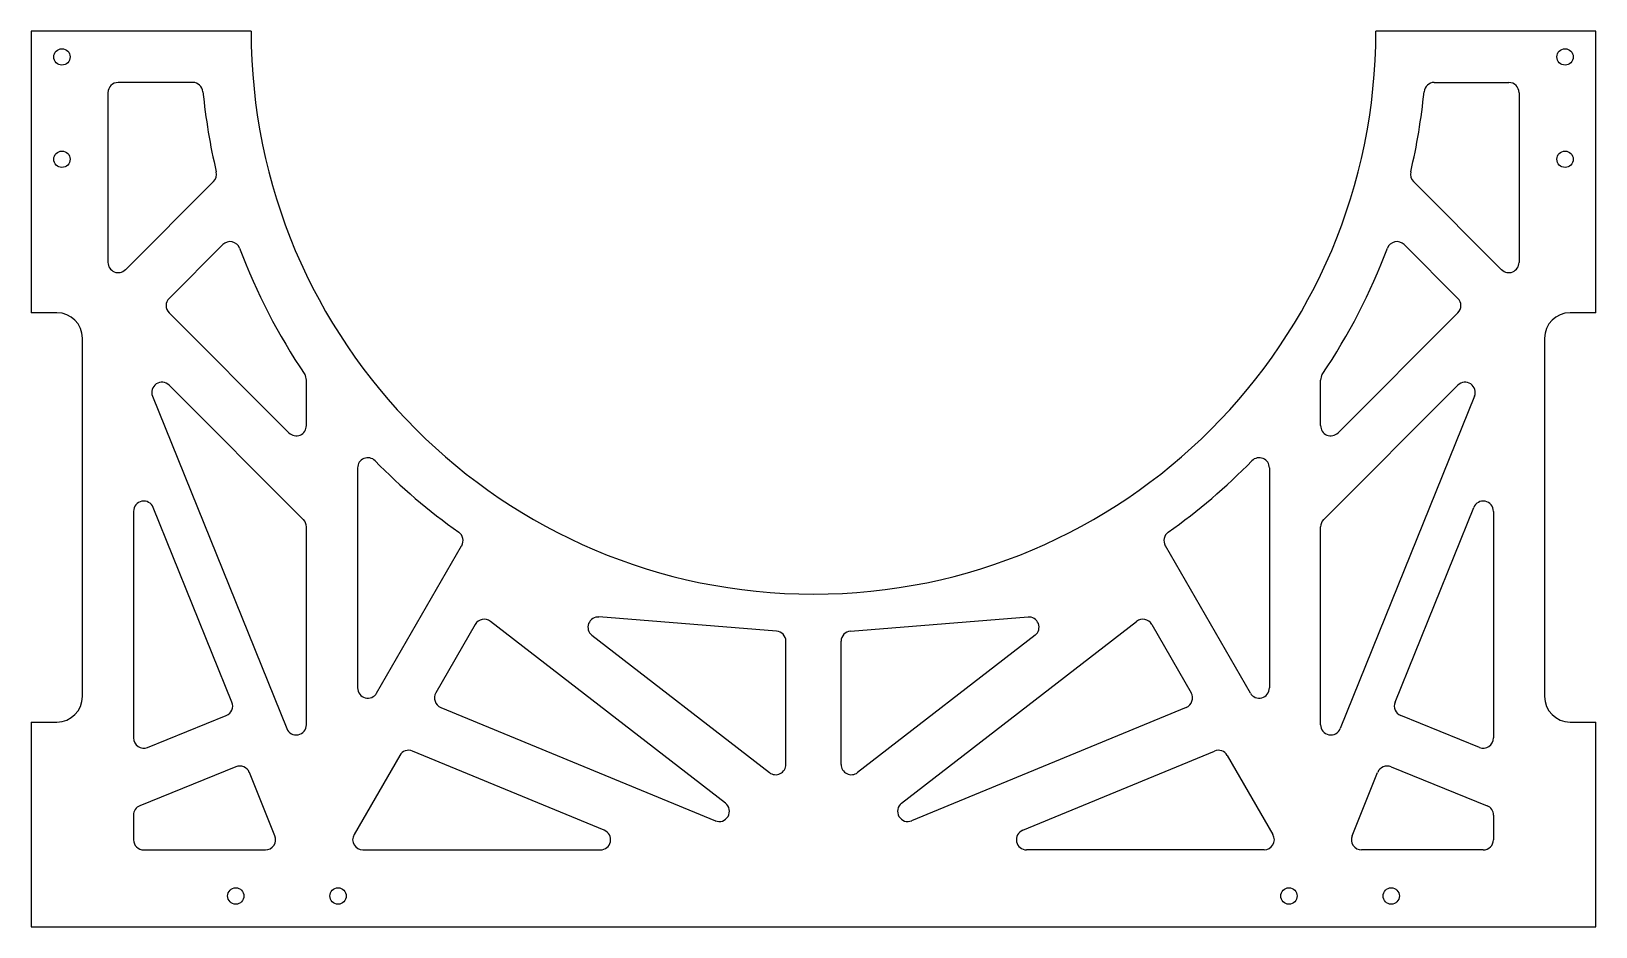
# Model space of a CAD drawing. Header units: millimetres. Extents: x -153 to 153, y -88 to 88.
import ezdxf

# ---------------------------------------------------------------- set-up
doc = ezdxf.new("R2010")
doc.units = ezdxf.units.MM

msp = doc.modelspace()

# ---------------------------------------------------------------- linework, layer by layer
at = {"color": 7, "linetype": 'Continuous', "lineweight": 25}
for p, q in [((-110, 87.5), (-153, 87.5)), ((-153, 87.5), (-153, 32.5)), ((153, 87.5), (110, 87.5)), ((153, 32.5), (153, 87.5)), ((-121.41, 77.5), (-136, 77.5)), ((121.41, 77.5), (136, 77.5)), ((-138, 75.5), (-138, 42.33)), ((138, 75.5), (138, 42.33)), ((-134.59, 40.91), (-117.35, 58.15)), ((134.59, 40.91), (117.35, 58.15)), ((-115.55, 45.81), (-126.05, 35.31)), ((115.55, 45.81), (126.05, 35.31)), ((-148, 32.5), (-153, 32.5)), ((-126.05, 32.48), (-102.6, 9.02)), ((126.05, 32.48), (102.6, 9.02)), ((153, 32.5), (148, 32.5)), ((-143, -42.5), (-143, 27.5)), ((143, 27.5), (143, -42.5)), ((-99.18, 10.44), (-99.18, 19.34)), ((99.18, 10.44), (99.18, 19.34)), ((-129.31, 16.16), (-103.04, -48.78)), ((-99.77, -7.95), (-126.04, 18.32)), ((99.77, -7.95), (126.04, 18.32)), ((129.31, 16.16), (103.04, -48.78)), ((-89.18, 2.16), (-89.18, -40.84)), ((89.18, 2.16), (89.18, -40.84)), ((-113.75, -43.63), (-129.15, -5.57)), ((113.75, -43.63), (129.15, -5.57)), ((-133, -6.32), (-133, -50.61)), ((133, -6.32), (133, -50.61)), ((-99.18, -48.03), (-99.18, -9.36)), ((99.18, -48.03), (99.18, -9.36)), ((-85.45, -41.84), (-68.82, -13.03)), ((85.45, -41.84), (68.82, -13.03)), ((-7.24, -29.72), (-41.96, -26.97)), ((7.24, -29.72), (41.96, -26.97)), ((-66.16, -28.42), (-73.87, -41.79)), ((-17.21, -63.37), (-63.2, -27.84)), ((-43.34, -30.55), (-8.62, -57.37)), ((43.34, -30.55), (8.62, -57.37)), ((17.21, -63.37), (63.2, -27.84)), ((66.16, -28.42), (73.87, -41.79)), ((-5.4, -55.79), (-5.4, -31.71)), ((5.4, -55.79), (5.4, -31.71)), ((-72.9, -44.63), (-19.2, -66.8)), ((72.9, -44.63), (19.2, -66.8)), ((-153, -47.5), (-148, -47.5)), ((-153, -47.5), (-153, -87.5)), ((-130.25, -52.46), (-114.85, -46.23)), ((130.25, -52.46), (114.85, -46.23)), ((148, -47.5), (153, -47.5)), ((153, -87.5), (153, -47.5)), ((-80.93, -54.02), (-89.87, -69.5)), ((-40.93, -68.65), (-78.44, -53.17)), ((40.93, -68.65), (78.44, -53.17)), ((80.93, -54.02), (89.87, -69.5)), ((-112.96, -56.25), (-131.75, -63.85)), ((-105.34, -69.75), (-110.35, -57.35)), ((105.34, -69.75), (110.35, -57.35)), ((112.96, -56.25), (131.75, -63.85)), ((-133, -65.71), (-133, -70.5)), ((133, -65.71), (133, -70.5)), ((-131, -72.5), (-107.19, -72.5)), ((-88.14, -72.5), (-41.69, -72.5)), ((88.14, -72.5), (41.69, -72.5)), ((131, -72.5), (107.19, -72.5)), ((-153, -87.5), (153, -87.5))]:
    msp.add_line(p, q, dxfattribs=at)
for centre in [(-147, 82.5), (147, 82.5), (-147, 62.5), (147, 62.5), (-113, -81.5), (-93, -81.5), (93, -81.5), (113, -81.5)]:
    msp.add_circle(centre, 1.6, dxfattribs=at)
for centre, radius, start, end in [((0, 87.5), 110, 180, 0), ((-136, 75.5), 2, 90, 180), ((-121.41, 75.5), 2, 5.6448, 90), ((121.41, 75.5), 2, 90, 174.3552), ((136, 75.5), 2, 0, 90), ((0, 87.5), 120, 185.6448, 193.2349), ((0, 87.5), 120, 346.7651, 354.3552), ((-118.76, 59.57), 2, 315, 13.2349), ((118.76, 59.57), 2, 166.7651, 225), ((-114.13, 44.4), 2, 20.6894, 135), ((114.13, 44.4), 2, 45, 159.3106), ((0, 87.5), 120, 200.6894, 213.9667), ((0, 87.5), 120, 326.0333, 339.3106), ((-136, 42.33), 2, 180, 315), ((136, 42.33), 2, 225, 0), ((-124.64, 33.89), 2, 135, 225), ((124.64, 33.89), 2, 315, 45), ((-148, 27.5), 5, 0, 90), ((148, 27.5), 5, 90, 180), ((-127.45, 16.91), 2, 45, 202.0278), ((-101.18, 19.34), 2, 0, 33.9667), ((101.18, 19.34), 2, 146.0333, 180), ((127.45, 16.91), 2, 337.9722, 135), ((-101.18, 10.44), 2, 225, 0), ((101.18, 10.44), 2, 180, 315), ((-87.18, 2.16), 2, 44.3889, 180), ((0, 87.5), 120, 224.3889, 234.67), ((0, 87.5), 120, 305.33, 315.6111), ((87.18, 2.16), 2, 0, 135.6111), ((-131, -6.32), 2, 22.0278, 180), ((131, -6.32), 2, 0, 157.9722), ((-101.18, -9.36), 2, 0, 45), ((101.18, -9.36), 2, 135, 180), ((-70.55, -12.03), 2, 330, 54.67), ((70.55, -12.03), 2, 125.33, 210), ((-64.43, -29.42), 2, 52.3128, 150), ((-42.12, -28.97), 2, 85.4793, 232.3128), ((42.12, -28.97), 2, 307.6872, 94.5207), ((64.43, -29.42), 2, 30, 127.6872), ((-7.4, -31.71), 2, 0, 85.4793), ((7.4, -31.71), 2, 94.5207, 180), ((-148, -42.5), 5, 270, 0), ((-87.18, -40.84), 2, 180, 330), ((-72.14, -42.79), 2, 150, 247.5706), ((72.14, -42.79), 2, 292.4294, 30), ((87.18, -40.84), 2, 210, 0), ((148, -42.5), 5, 180, 270), ((-115.6, -44.38), 2, 292.0278, 22.0278), ((115.6, -44.38), 2, 157.9722, 247.9722), ((-101.18, -48.03), 2, 202.0278, 0), ((101.18, -48.03), 2, 180, 337.9722), ((-131, -50.61), 2, 180, 292.0278), ((131, -50.61), 2, 247.9722, 0), ((-79.2, -55.02), 2, 67.5706, 150), ((79.2, -55.02), 2, 30, 112.4294), ((-112.21, -58.1), 2, 22.0278, 112.0278), ((-7.4, -55.79), 2, 232.3128, 0), ((7.4, -55.79), 2, 180, 307.6872), ((112.21, -58.1), 2, 67.9722, 157.9722), ((-131, -65.71), 2, 112.0278, 180), ((-18.44, -64.95), 2, 247.5706, 52.3128), ((18.44, -64.95), 2, 127.6872, 292.4294), ((131, -65.71), 2, 0, 67.9722), ((-107.19, -70.5), 2, 270, 22.0278), ((-88.14, -70.5), 2, 150, 270), ((-41.69, -70.5), 2, 270, 67.5706), ((41.69, -70.5), 2, 112.4294, 270), ((88.14, -70.5), 2, 270, 30), ((107.19, -70.5), 2, 157.9722, 270), ((-131, -70.5), 2, 180, 270), ((131, -70.5), 2, 270, 0)]:
    msp.add_arc(centre, radius, start, end, dxfattribs=at)

doc.saveas('drawing.dxf')
